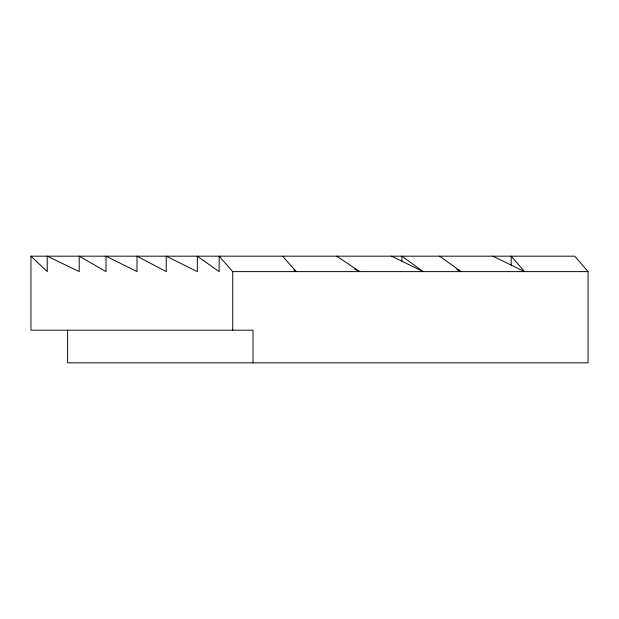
<?xml version="1.0" encoding="UTF-8"?>
<svg xmlns="http://www.w3.org/2000/svg" width="619" height="619" viewBox="0 0 619 619"><rect width="100%" height="100%" fill="white"/><g stroke="black" fill="none" stroke-linecap="round" stroke-linejoin="round"><path stroke-width="0.93" d="M253.016 362.827L253.016 330.19L30.95 330.19L30.95 256.173L574.726 256.173L588.05 271.609L588.05 362.827L67.633 362.827L67.633 330.19M30.95 256.173L47.245 271.609L47.245 256.173L79.217 271.609L79.217 256.173L105.996 271.609L105.996 256.173L137 271.609L137 256.173L166.232 271.609L166.232 256.173L197.306 271.609L197.306 256.173L219.149 271.609L219.149 256.173L232.729 271.609L588.05 271.609M492.825 256.173L524.556 271.609L511.224 256.173L511.224 265.125M456.783 269.528L461.054 271.609L439.699 256.173M391.579 256.173L423.218 271.609L401.863 256.173L401.863 261.187M354.61 269.118L359.724 271.609L336.713 256.173M293.832 270L296.23 271.609L282.643 256.173M232.729 271.609L232.729 330.19"/></g></svg>
